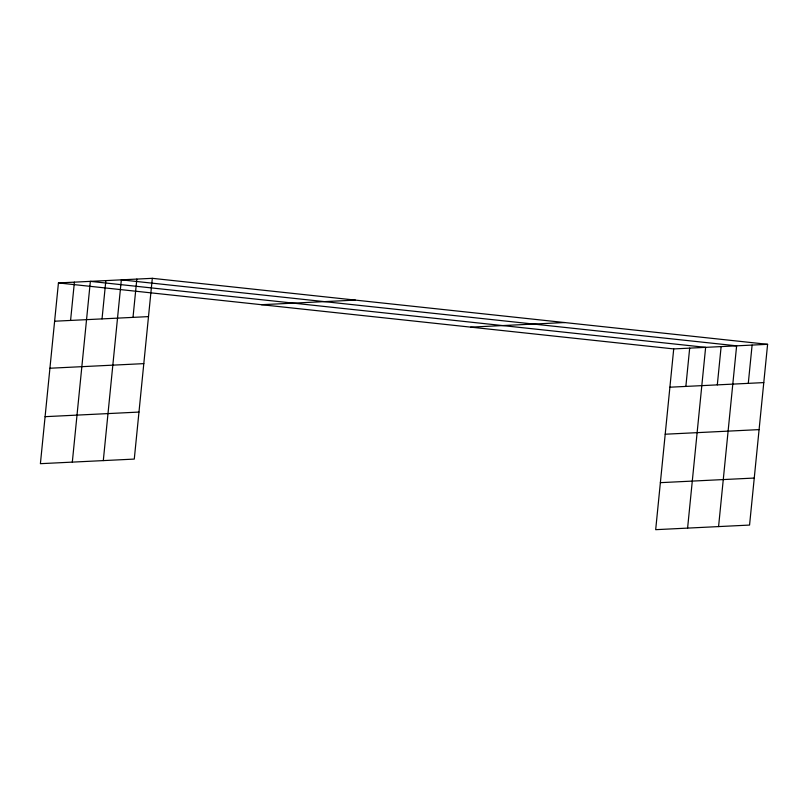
<?xml version="1.0" encoding="UTF-8"?>
<svg xmlns="http://www.w3.org/2000/svg" width="808" height="808" viewBox="0 0 808 808"><rect width="100%" height="100%" fill="white"/><g stroke="black" fill="none" stroke-linecap="round" stroke-linejoin="round"><path stroke-width="1.21" d="M152.318 278.326L58.439 282.931L40.4 463.681L134.279 459.085L152.318 278.326L767.6 344.319L749.561 525.069L655.682 529.674L673.721 348.915L767.6 344.319M70.579 320.433L74.397 282.154M72.316 462.125L90.365 281.366L705.636 347.349L687.598 528.109M102.03 318.897L105.848 280.608M103.303 460.6L121.341 279.851L736.623 345.834L718.575 526.584M133.007 317.372L136.835 279.093M685.861 386.416L689.678 348.137M717.312 384.881L721.13 346.592M748.289 383.356L752.107 345.077M261.479 304.707L355.369 300.101M54.621 321.22L148.5 316.615M470.68 327.139L564.56 322.544M49.924 368.236L143.814 363.63M45.096 416.675L138.976 412.07M669.893 387.204L763.782 382.598M665.206 434.219L759.086 429.614M660.368 482.659L754.248 478.053M58.439 282.931L673.721 348.915"/></g></svg>
